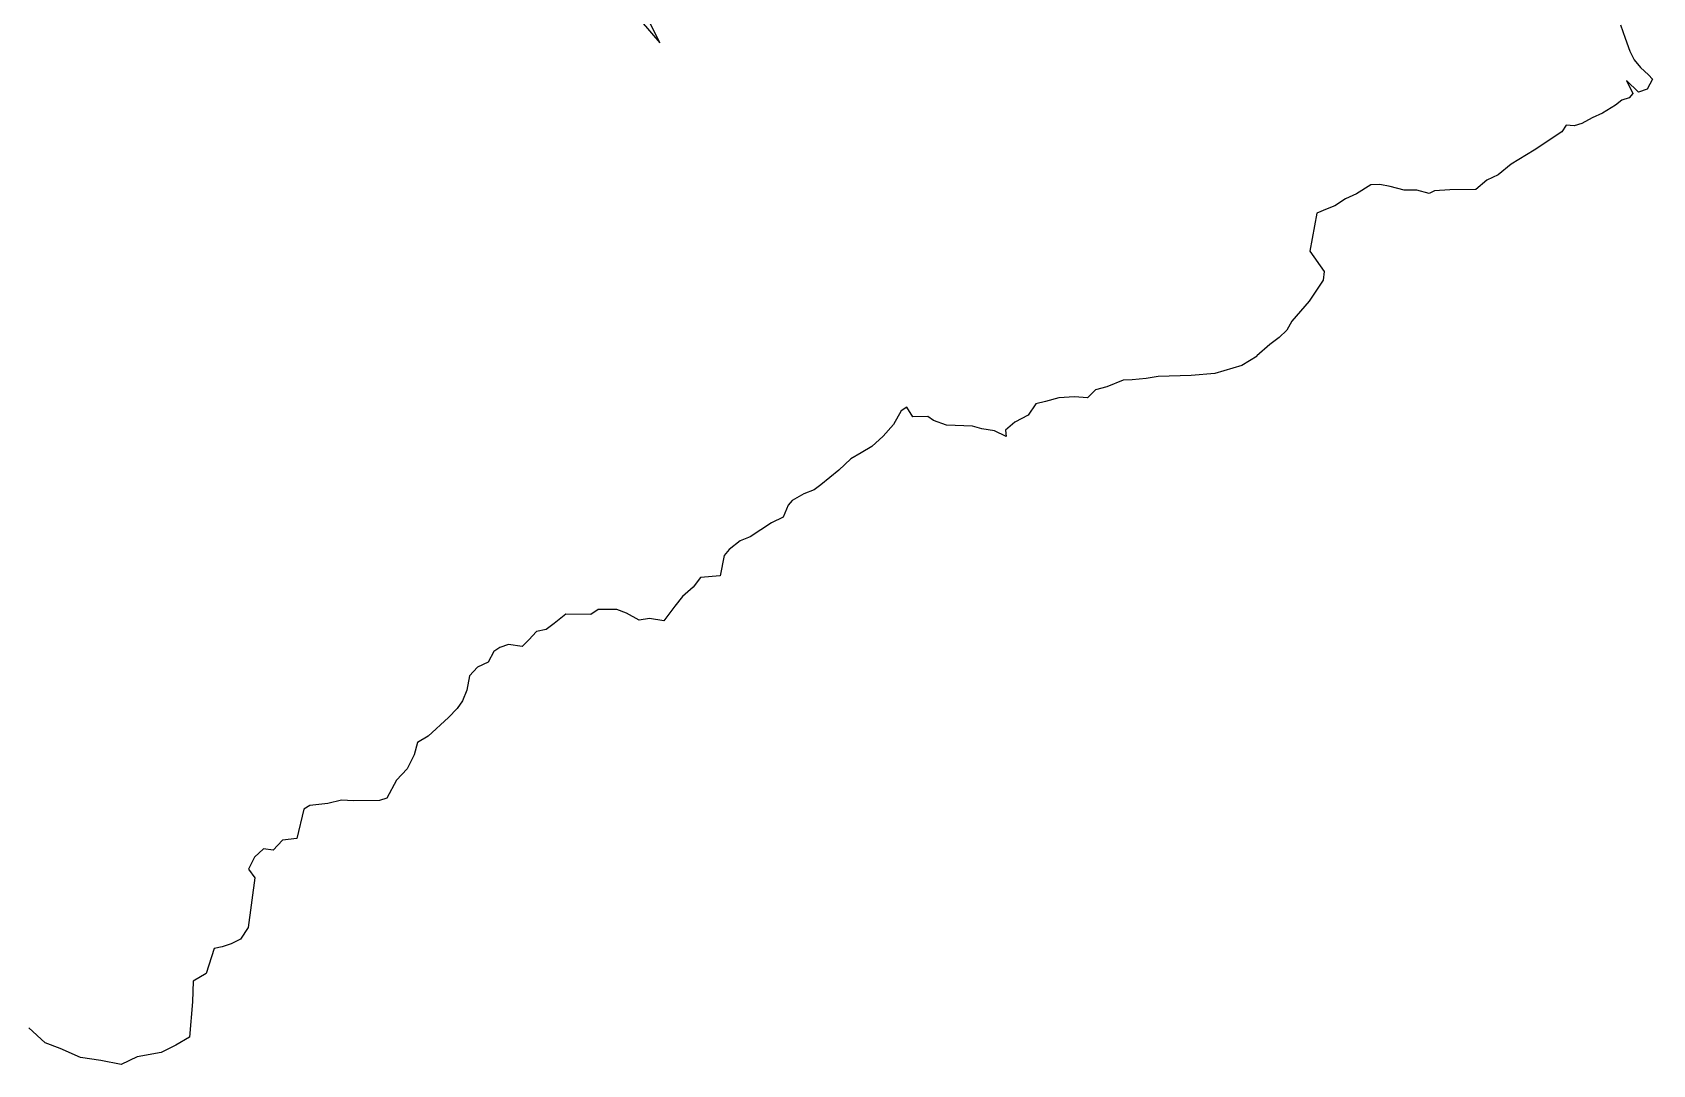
# Model space of a CAD drawing. Header units: metres. Extents: x 0 to 561379, y 0 to 4092696.
# Drawn here: x 367698 to 394327, y 1760288 to 1777245 of the extents above; entities that cross this region are included whole.
import ezdxf

# ---------------------------------------------------------------- set-up
doc = ezdxf.new("R2010")
doc.units = ezdxf.units.M
doc.layers.add('TALUKA BOUNDRY', color=150, linetype='Continuous')

msp = doc.modelspace()

# ---------------------------------------------------------------- linework, layer by layer
at = {"layer": 'TALUKA BOUNDRY'}
for points in [[(377706, 1777430, 0), (378009, 1777077, 0), (377734, 1777630, 0)], [(393800, 1777372, 0), (393874, 1777150, 0), (393954, 1776938, 0), (393954, 1776938, 0), (394025, 1776794, 0), (394129, 1776671, 0), (394262, 1776551, 0), (394327, 1776480, 0), (394237, 1776313, 0), (394094, 1776262, 0), (394094, 1776262, 0), (393900, 1776454, 0), (394003, 1776240, 0), (393941, 1776169, 0), (393823, 1776133, 0), (393718, 1776050, 0), (393503, 1775919, 0), (393334, 1775840, 0), (393162, 1775751, 0), (393040, 1775713, 0), (392909, 1775722, 0), (392835, 1775610, 0), (392833, 1775610, 0), (392833, 1775610, 0), (392380, 1775309, 0), (392000, 1775083, 0), (391790, 1774908, 0), (391600, 1774817, 0), (391422, 1774666, 0), (390997, 1774660, 0), (390740, 1774643, 0), (390653, 1774599, 0), (390452, 1774654, 0), (390242, 1774654, 0), (390242, 1774654, 0), (390016, 1774712, 0), (389844, 1774745, 0), (389694, 1774740, 0), (389459, 1774593, 0), (389279, 1774510, 0), (389104, 1774399, 0), (388977, 1774346, 0), (388806, 1774275, 0), (388693, 1773651, 0), (388927, 1773320, 0), (388915, 1773175, 0), (388681, 1772828, 0), (388395, 1772504, 0), (388317, 1772353, 0), (388189, 1772234, 0), (388038, 1772117, 0), (387820, 1771932, 0), (387828, 1771928, 0), (387574, 1771773, 0), (387133, 1771643, 0), (386742, 1771609, 0), (386199, 1771594, 0), (386006, 1771561, 0), (385772, 1771537, 0), (385627, 1771534, 0), (385359, 1771425, 0), (385172, 1771374, 0), (385037, 1771241, 0), (384827, 1771258, 0), (384570, 1771242, 0), (384349, 1771183, 0), (384349, 1771183, 0), (384190, 1771142, 0), (384064, 1770957, 0), (383845, 1770842, 0), (383693, 1770713, 0), (383700, 1770607, 0), (383512, 1770700, 0), (383303, 1770731, 0), (383147, 1770777, 0), (382723, 1770792, 0), (382507, 1770871, 0), (382417, 1770935, 0), (382169, 1770929, 0), (382070, 1771089, 0), (381979, 1771031, 0), (381850, 1770806, 0), (381681, 1770613, 0), (381496, 1770440, 0), (381322, 1770337, 0), (381149, 1770242, 0), (380953, 1770056, 0), (380658, 1769815, 0), (380545, 1769732, 0), (380377, 1769667, 0), (380185, 1769558, 0), (380117, 1769479, 0), (380040, 1769279, 0), (379848, 1769186, 0), (379493, 1768958, 0), (379329, 1768891, 0), (379150, 1768752, 0), (379068, 1768653, 0), (379003, 1768319, 0), (378678, 1768289, 0), (378559, 1768130, 0), (378384, 1767977, 0), (378258, 1767818, 0), (378076, 1767581, 0), (377843, 1767616, 0), (377673, 1767591, 0), (377462, 1767706, 0), (377302, 1767767, 0), (376999, 1767767, 0), (376877, 1767682, 0), (376465, 1767688, 0), (376276, 1767535, 0), (376142, 1767434, 0), (375984, 1767401, 0), (375855, 1767268, 0), (375747, 1767158, 0), (375522, 1767190, 0), (375383, 1767140, 0), (375284, 1767073, 0), (375190, 1766900, 0), (375016, 1766815, 0), (374884, 1766673, 0), (374840, 1766438, 0), (374765, 1766262, 0), (374681, 1766139, 0), (374536, 1765990, 0), (374203, 1765682, 0), (374029, 1765577, 0), (373975, 1765376, 0), (373860, 1765147, 0), (373683, 1764959, 0), (373525, 1764664, 0), (373405, 1764628, 0), (372973, 1764619, 0), (372778, 1764630, 0), (372555, 1764579, 0), (372256, 1764543, 0), (372160, 1764482, 0), (372044, 1764001, 0), (371809, 1763974, 0), (371809, 1763974, 0), (371654, 1763811, 0), (371495, 1763833, 0), (371348, 1763696, 0), (371248, 1763497, 0), (371355, 1763354, 0), (371246, 1762540, 0), (371118, 1762350, 0), (370966, 1762273, 0), (370817, 1762222, 0), (370687, 1762197, 0), (370553, 1761784, 0), (370338, 1761661, 0), (370332, 1761321, 0), (370281, 1760736, 0), (370054, 1760608, 0), (369817, 1760489, 0), (369422, 1760417, 0), (369156, 1760288, 0), (368822, 1760356, 0), (368490, 1760406, 0), (368152, 1760554, 0), (367909, 1760647, 0), (367638, 1760891, 0)]]:
    msp.add_polyline3d(points, dxfattribs=at)

doc.saveas('drawing.dxf')
